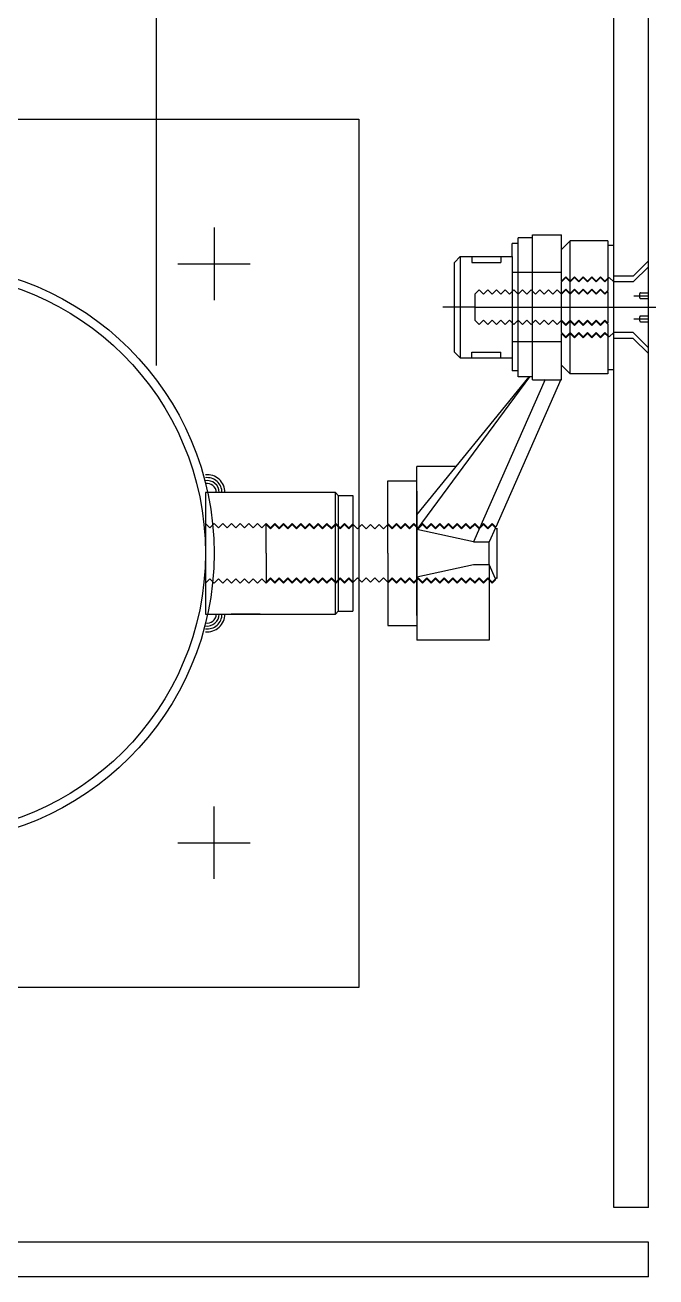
# Model space of a CAD drawing. Header units: millimetres. Extents: x -7718 to 421089, y 87466 to 341395.
# Drawn here: x 154587.3 to 154805.2, y 216858.6 to 217291.1 of the extents above; entities that cross this region are included whole.
import ezdxf

# ---------------------------------------------------------------- set-up
doc = ezdxf.new("R2010")
doc.units = ezdxf.units.MM
doc.header["$LTSCALE"] = 200
doc.header["$MEASUREMENT"] = 0
doc.linetypes.add('CENTER1', pattern=[8, 6, -1, 0, -1])
doc.linetypes.add('DASH_2', pattern=[34, 30, -1.5, 1, -1.5])
doc.layers.add('e-plan', color=9, linetype='CONTINUOUS')

msp = doc.modelspace()

# ---------------------------------------------------------------- linework, layer by layer
at = {"layer": 'e-plan'}
for p, q in [((154790.57, 216882.59), (154790.57, 218096.59)), ((154802.57, 216882.59), (154802.57, 218096.59)), ((154632.57, 217848.59), (154632.57, 217173.46)), ((154402.57, 217258.59), (154702.57, 217258.59)), ((154702.57, 217258.59), (154702.57, 216958.59)), ((154652.57, 217221.09), (154652.57, 217196.09)), ((154640.07, 217208.59), (154665.07, 217208.59)), ((154649.57, 217129.59), (154649.57, 217087.59)), ((154652.57, 216996.09), (154652.57, 217021.09)), ((154640.07, 217008.59), (154665.07, 217008.59)), ((154702.57, 216958.59), (154402.57, 216958.59)), ((154802.57, 216882.59), (154790.57, 216882.59)), ((154802.57, 216870.59), (153363.57, 216870.59)), ((154802.57, 216858.59), (154802.57, 216870.59)), ((154802.57, 216858.59), (153363.57, 216858.59))]:
    msp.add_line(p, q, dxfattribs=at)
at = {"layer": 'e-plan', "linetype": 'Continuous'}
for p, q in [((154757.57, 217215.59), (154755.57, 217215.59)), ((154762.57, 217217.59), (154757.57, 217217.59)), ((154757.57, 217169.59), (154757.57, 217217.59)), ((154762.57, 217168.57), (154762.57, 217218.57)), ((154762.57, 217218.57), (154772.57, 217218.57)), ((154772.57, 217202.62), (154772.57, 217218.57)), ((154775.57, 217202.34), (154775.57, 217216.59)), ((154788.57, 217216.59), (154775.57, 217216.59)), ((154788.57, 217216.59), (154788.57, 217203.62)), ((154788.57, 217215.09), (154790.57, 217215.09)), ((154735.57, 217209.09), (154737.57, 217211.09)), ((154737.57, 217211.09), (154755.57, 217211.09)), ((154802.57, 217176.75), (154802.57, 217210.42)), ((154735.57, 217178.09), (154735.57, 217209.09)), ((154741.57, 217209.09), (154751.57, 217209.09)), ((154797.32, 217204.34), (154802.57, 217209.59)), ((154772.57, 217189.09), (154772.57, 217202.34)), ((154775.57, 217170.59), (154775.57, 217202.34)), ((154788.57, 217203.34), (154788.57, 217199.37)), ((154797.32, 217204.34), (154790.57, 217204.34)), ((154797.32, 217202.34), (154790.57, 217202.34)), ((154788.57, 217199.09), (154788.57, 217188.09)), ((154799.57, 217196.89), (154799.57, 217198.29)), ((154772.57, 217184.84), (154772.57, 217188.8)), ((154799.57, 217188.89), (154799.57, 217190.29)), ((154772.57, 217168.57), (154772.57, 217184.55)), ((154788.57, 217187.8), (154788.57, 217183.84)), ((154797.32, 217184.84), (154790.57, 217184.84)), ((154788.57, 217183.55), (154788.57, 217172.09)), ((154797.32, 217182.84), (154790.57, 217182.84)), ((154797.32, 217182.84), (154802.57, 217177.59)), ((154737.57, 217176.09), (154735.57, 217178.09)), ((154737.57, 217176.09), (154755.57, 217176.09)), ((154741.57, 217178.09), (154751.57, 217178.09)), ((154757.57, 217171.59), (154755.57, 217171.59)), ((154788.57, 217172.09), (154788.57, 217170.59)), ((154788.57, 217172.09), (154790.57, 217172.09)), ((154761.51, 217169.59), (154722.57, 217116.85)), ((154722.57, 217121.9), (154761.39, 217169.59)), ((154766.87, 217168.59), (154742.11, 217112.52)), ((154772.34, 217168.59), (154749.83, 217117.62)), ((154762.57, 217169.59), (154757.57, 217169.59)), ((154762.57, 217168.57), (154772.57, 217168.57)), ((154788.57, 217170.59), (154775.57, 217170.59)), ((154722.57, 217108.59), (154722.57, 217138.59)), ((154736.16, 217138.59), (154722.57, 217138.59)), ((154712.57, 217118.87), (154712.57, 217133.59)), ((154694.46, 217129.59), (154649.57, 217129.59)), ((154658.81, 217129.59), (154649.57, 217129.59)), ((154694.46, 217087.59), (154694.46, 217129.59)), ((154694.46, 217129.59), (154695.46, 217128.59)), ((154695.46, 217128.59), (154700.46, 217128.59)), ((154695.46, 217128.59), (154695.46, 217088.59)), ((154700.46, 217128.59), (154700.46, 217118.75)), ((154722.57, 217130.09), (154722.57, 217108.59)), ((154722.57, 217108.59), (154722.57, 217130.09)), ((154700.46, 217118.47), (154700.46, 217098.7)), ((154712.57, 217108.59), (154712.57, 217118.59)), ((154742.11, 217112.52), (154722.57, 217116.85)), ((154749.74, 217117.42), (154747.57, 217112.52)), ((154750.25, 217117.27), (154750.26, 217099.9)), ((154742.11, 217112.52), (154747.57, 217112.52)), ((154747.57, 217104.67), (154747.57, 217112.52)), ((154712.57, 217108.59), (154712.57, 217098.59)), ((154722.57, 217108.59), (154722.57, 217078.59)), ((154722.57, 217087.09), (154722.57, 217108.59)), ((154722.57, 217087.09), (154722.57, 217108.59)), ((154742.11, 217104.65), (154722.57, 217100.34)), ((154747.57, 217104.65), (154742.11, 217104.65)), ((154747.57, 217104.67), (154747.57, 217078.59)), ((154749.74, 217099.76), (154747.57, 217104.67)), ((154700.46, 217098.42), (154700.46, 217088.59)), ((154712.57, 217098.3), (154712.57, 217083.59)), ((154649.57, 217087.59), (154694.46, 217087.59)), ((154668.46, 217087.59), (154658.51, 217087.59)), ((154695.46, 217088.59), (154694.46, 217087.59)), ((154695.46, 217088.59), (154700.46, 217088.59)), ((154747.57, 217078.59), (154722.57, 217078.59))]:
    msp.add_line(p, q, dxfattribs=at)
at = {"layer": 'e-plan', "linetype": 'CENTER1'}
for p, q in [((154755.57, 217211.09), (154755.57, 217215.59)), ((154775.57, 217216.59), (154772.57, 217213.59)), ((154737.57, 217211.09), (154737.57, 217176.09)), ((154741.57, 217211.09), (154741.57, 217209.09)), ((154751.57, 217211.09), (154751.57, 217209.09)), ((154755.57, 217211.09), (154755.57, 217173.44)), ((154802.57, 217207.59), (154797.32, 217202.34)), ((154772.57, 217202.62), (154774.07, 217204.12)), ((154772.57, 217202.34), (154774.07, 217203.84)), ((154774.07, 217204.12), (154775.57, 217202.62)), ((154774.07, 217203.84), (154775.57, 217202.34)), ((154775.57, 217202.62), (154777.07, 217204.12)), ((154775.57, 217202.34), (154777.07, 217203.84)), ((154777.07, 217204.12), (154778.57, 217202.62)), ((154777.07, 217203.84), (154778.57, 217202.34)), ((154778.57, 217202.62), (154780.07, 217204.12)), ((154778.57, 217202.34), (154780.07, 217203.84)), ((154780.07, 217204.12), (154781.57, 217202.62)), ((154780.07, 217203.84), (154781.57, 217202.34)), ((154781.57, 217202.62), (154783.07, 217204.12)), ((154781.57, 217202.34), (154783.07, 217203.84)), ((154783.07, 217204.12), (154784.57, 217202.62)), ((154783.07, 217203.84), (154784.57, 217202.34)), ((154784.57, 217202.62), (154786.07, 217204.12)), ((154784.57, 217202.34), (154786.07, 217203.84)), ((154786.07, 217204.12), (154787.57, 217202.62)), ((154786.07, 217203.84), (154787.57, 217202.34)), ((154787.57, 217202.34), (154789.07, 217203.84)), ((154787.57, 217202.62), (154788.57, 217203.62)), ((154789.07, 217203.84), (154790.57, 217202.34)), ((154742.57, 217198.09), (154744.07, 217199.59)), ((154742.57, 217198.09), (154742.57, 217189.09)), ((154744.07, 217199.59), (154745.57, 217198.09)), ((154745.57, 217198.09), (154747.07, 217199.59)), ((154747.07, 217199.59), (154748.57, 217198.09)), ((154748.57, 217198.09), (154750.07, 217199.59)), ((154750.07, 217199.59), (154751.57, 217198.09)), ((154751.57, 217198.09), (154753.07, 217199.59)), ((154753.07, 217199.59), (154754.57, 217198.09)), ((154754.57, 217198.09), (154756.07, 217199.59)), ((154756.07, 217199.59), (154757.57, 217198.09)), ((154757.57, 217198.09), (154759.07, 217199.59)), ((154759.07, 217199.59), (154760.57, 217198.09)), ((154760.57, 217198.09), (154762.07, 217199.59)), ((154762.07, 217199.59), (154763.57, 217198.09)), ((154763.57, 217198.09), (154765.07, 217199.59)), ((154765.07, 217199.59), (154766.57, 217198.09)), ((154766.57, 217198.09), (154768.07, 217199.59)), ((154768.07, 217199.59), (154769.57, 217198.09)), ((154769.57, 217198.09), (154771.07, 217199.59)), ((154771.07, 217199.59), (154772.57, 217198.09)), ((154772.57, 217198.37), (154774.07, 217199.87)), ((154772.57, 217198.09), (154774.07, 217199.59)), ((154772.57, 217198.09), (154774.07, 217199.59)), ((154774.07, 217199.87), (154775.57, 217198.37)), ((154774.07, 217199.59), (154775.57, 217198.09)), ((154774.07, 217199.59), (154775.57, 217198.09)), ((154775.57, 217198.37), (154777.07, 217199.87)), ((154775.57, 217198.09), (154777.07, 217199.59)), ((154775.57, 217198.09), (154777.07, 217199.59)), ((154777.07, 217199.87), (154778.57, 217198.37)), ((154777.07, 217199.59), (154778.57, 217198.09)), ((154777.07, 217199.59), (154778.57, 217198.09)), ((154778.57, 217198.37), (154780.07, 217199.87)), ((154778.57, 217198.09), (154780.07, 217199.59)), ((154778.57, 217198.09), (154780.07, 217199.59)), ((154780.07, 217199.87), (154781.57, 217198.37)), ((154780.07, 217199.59), (154781.57, 217198.09)), ((154780.07, 217199.59), (154781.57, 217198.09)), ((154781.57, 217198.37), (154783.07, 217199.87)), ((154781.57, 217198.09), (154783.07, 217199.59)), ((154781.57, 217198.09), (154783.07, 217199.59)), ((154783.07, 217199.87), (154784.57, 217198.37)), ((154783.07, 217199.59), (154784.57, 217198.09)), ((154783.07, 217199.59), (154784.57, 217198.09)), ((154784.57, 217198.37), (154786.07, 217199.87)), ((154784.57, 217198.09), (154786.07, 217199.59)), ((154784.57, 217198.09), (154786.07, 217199.59)), ((154786.07, 217199.87), (154787.57, 217198.37)), ((154786.07, 217199.59), (154787.57, 217198.09)), ((154786.07, 217199.59), (154787.57, 217198.09)), ((154787.57, 217198.37), (154788.57, 217199.37)), ((154787.57, 217198.09), (154788.57, 217199.09)), ((154787.57, 217198.09), (154788.57, 217199.09)), ((154797.57, 217197.59), (154802.57, 217197.59)), ((154799.87, 217198.59), (154802.57, 217198.59)), ((154742.57, 217193.59), (154731.56, 217193.59)), ((154742.57, 217193.59), (154805.17, 217193.59)), ((154799.87, 217196.59), (154802.57, 217196.59)), ((154742.57, 217189.09), (154744.07, 217187.59)), ((154744.07, 217187.59), (154745.57, 217189.09)), ((154745.57, 217189.09), (154747.07, 217187.59)), ((154747.07, 217187.59), (154748.57, 217189.09)), ((154748.57, 217189.09), (154750.07, 217187.59)), ((154750.07, 217187.59), (154751.57, 217189.09)), ((154751.57, 217189.09), (154753.07, 217187.59)), ((154753.07, 217187.59), (154754.57, 217189.09)), ((154754.57, 217189.09), (154756.07, 217187.59)), ((154756.07, 217187.59), (154757.57, 217189.09)), ((154757.57, 217189.09), (154759.07, 217187.59)), ((154759.07, 217187.59), (154760.57, 217189.09)), ((154760.57, 217189.09), (154762.07, 217187.59)), ((154762.07, 217187.59), (154763.57, 217189.09)), ((154763.57, 217189.09), (154765.07, 217187.59)), ((154765.07, 217187.59), (154766.57, 217189.09)), ((154766.57, 217189.09), (154768.07, 217187.59)), ((154768.07, 217187.59), (154769.57, 217189.09)), ((154769.57, 217189.09), (154771.07, 217187.59)), ((154771.07, 217187.59), (154772.57, 217189.09)), ((154772.57, 217189.09), (154774.07, 217187.59)), ((154772.57, 217189.09), (154774.07, 217187.59)), ((154772.57, 217189.09), (154774.07, 217187.59)), ((154772.57, 217188.8), (154774.07, 217187.3)), ((154774.07, 217187.59), (154775.57, 217189.09)), ((154774.07, 217187.59), (154775.57, 217189.09)), ((154774.07, 217187.59), (154775.57, 217189.09)), ((154774.07, 217187.3), (154775.57, 217188.8)), ((154775.57, 217189.09), (154777.07, 217187.59)), ((154775.57, 217189.09), (154777.07, 217187.59)), ((154775.57, 217189.09), (154777.07, 217187.59)), ((154775.57, 217188.8), (154777.07, 217187.3)), ((154777.07, 217187.59), (154778.57, 217189.09)), ((154777.07, 217187.59), (154778.57, 217189.09)), ((154777.07, 217187.59), (154778.57, 217189.09)), ((154777.07, 217187.3), (154778.57, 217188.8)), ((154778.57, 217189.09), (154780.07, 217187.59)), ((154778.57, 217189.09), (154780.07, 217187.59)), ((154778.57, 217189.09), (154780.07, 217187.59)), ((154778.57, 217188.8), (154780.07, 217187.3)), ((154780.07, 217187.59), (154781.57, 217189.09)), ((154780.07, 217187.59), (154781.57, 217189.09)), ((154780.07, 217187.59), (154781.57, 217189.09)), ((154780.07, 217187.3), (154781.57, 217188.8)), ((154781.57, 217189.09), (154783.07, 217187.59)), ((154781.57, 217189.09), (154783.07, 217187.59)), ((154781.57, 217189.09), (154783.07, 217187.59)), ((154781.57, 217188.8), (154783.07, 217187.3)), ((154783.07, 217187.59), (154784.57, 217189.09)), ((154783.07, 217187.59), (154784.57, 217189.09)), ((154783.07, 217187.59), (154784.57, 217189.09)), ((154783.07, 217187.3), (154784.57, 217188.8)), ((154784.57, 217189.09), (154786.07, 217187.59)), ((154784.57, 217189.09), (154786.07, 217187.59)), ((154784.57, 217189.09), (154786.07, 217187.59)), ((154784.57, 217188.8), (154786.07, 217187.3)), ((154786.07, 217187.59), (154787.57, 217189.09)), ((154786.07, 217187.59), (154787.57, 217189.09)), ((154786.07, 217187.59), (154787.57, 217189.09)), ((154786.07, 217187.3), (154787.57, 217188.8)), ((154787.57, 217189.09), (154788.57, 217188.09)), ((154787.57, 217189.09), (154788.57, 217188.09)), ((154787.57, 217189.09), (154788.57, 217188.09)), ((154787.57, 217188.8), (154788.57, 217187.8)), ((154797.57, 217189.59), (154802.57, 217189.59)), ((154799.87, 217190.59), (154802.57, 217190.59)), ((154799.87, 217188.59), (154802.57, 217188.59)), ((154772.57, 217184.84), (154774.07, 217183.34)), ((154772.57, 217184.84), (154774.07, 217183.34)), ((154772.57, 217184.55), (154774.07, 217183.05)), ((154774.07, 217183.34), (154775.57, 217184.84)), ((154774.07, 217183.34), (154775.57, 217184.84)), ((154774.07, 217183.05), (154775.57, 217184.55)), ((154775.57, 217184.84), (154777.07, 217183.34)), ((154775.57, 217184.84), (154777.07, 217183.34)), ((154775.57, 217184.55), (154777.07, 217183.05)), ((154777.07, 217183.34), (154778.57, 217184.84)), ((154777.07, 217183.34), (154778.57, 217184.84)), ((154777.07, 217183.05), (154778.57, 217184.55)), ((154778.57, 217184.84), (154780.07, 217183.34)), ((154778.57, 217184.84), (154780.07, 217183.34)), ((154778.57, 217184.55), (154780.07, 217183.05)), ((154780.07, 217183.34), (154781.57, 217184.84)), ((154780.07, 217183.34), (154781.57, 217184.84)), ((154780.07, 217183.05), (154781.57, 217184.55)), ((154781.57, 217184.84), (154783.07, 217183.34)), ((154781.57, 217184.84), (154783.07, 217183.34)), ((154781.57, 217184.55), (154783.07, 217183.05)), ((154783.07, 217183.34), (154784.57, 217184.84)), ((154783.07, 217183.34), (154784.57, 217184.84)), ((154783.07, 217183.05), (154784.57, 217184.55)), ((154784.57, 217184.84), (154786.07, 217183.34)), ((154784.57, 217184.84), (154786.07, 217183.34)), ((154784.57, 217184.55), (154786.07, 217183.05)), ((154786.07, 217183.34), (154787.57, 217184.84)), ((154786.07, 217183.34), (154787.57, 217184.84)), ((154786.07, 217183.05), (154787.57, 217184.55)), ((154787.57, 217184.84), (154789.07, 217183.34)), ((154787.57, 217184.84), (154789.07, 217183.34)), ((154787.57, 217184.55), (154788.57, 217183.55)), ((154789.07, 217183.34), (154790.57, 217184.84)), ((154802.57, 217179.59), (154797.32, 217184.84)), ((154741.57, 217176.09), (154741.57, 217178.09)), ((154751.57, 217176.09), (154751.57, 217178.09)), ((154755.57, 217173.44), (154755.57, 217171.59)), ((154775.57, 217170.59), (154772.57, 217173.59)), ((154651.07, 217117.37), (154649.57, 217118.87)), ((154652.57, 217118.87), (154651.07, 217117.37)), ((154654.07, 217117.37), (154652.57, 217118.87)), ((154655.57, 217118.87), (154654.07, 217117.37)), ((154657.07, 217117.37), (154655.57, 217118.87)), ((154658.57, 217118.87), (154657.07, 217117.37)), ((154660.07, 217117.37), (154658.57, 217118.87)), ((154661.57, 217118.87), (154660.07, 217117.37)), ((154663.07, 217117.37), (154661.57, 217118.87)), ((154664.57, 217118.87), (154663.07, 217117.37)), ((154666.07, 217117.37), (154664.57, 217118.87)), ((154667.57, 217118.87), (154666.07, 217117.37)), ((154669.07, 217117.37), (154667.57, 217118.87)), ((154670.57, 217118.87), (154669.07, 217117.37)), ((154670.57, 217118.87), (154672.07, 217117.37)), ((154670.57, 217118.59), (154672.07, 217117.09)), ((154670.57, 217118.59), (154672.07, 217117.09)), ((154670.57, 217108.59), (154670.57, 217118.59)), ((154672.07, 217117.37), (154673.57, 217118.87)), ((154672.07, 217117.09), (154673.57, 217118.59)), ((154672.07, 217117.09), (154673.57, 217118.59)), ((154673.57, 217118.87), (154675.07, 217117.37)), ((154673.57, 217118.59), (154675.07, 217117.09)), ((154673.57, 217118.59), (154675.07, 217117.09)), ((154675.07, 217117.37), (154676.57, 217118.87)), ((154675.07, 217117.09), (154676.57, 217118.59)), ((154675.07, 217117.09), (154676.57, 217118.59)), ((154676.57, 217118.87), (154678.07, 217117.37)), ((154676.57, 217118.59), (154678.07, 217117.09)), ((154676.57, 217118.59), (154678.07, 217117.09)), ((154678.07, 217117.37), (154679.57, 217118.87)), ((154678.07, 217117.09), (154679.57, 217118.59)), ((154678.07, 217117.09), (154679.57, 217118.59)), ((154679.57, 217118.87), (154681.07, 217117.37)), ((154679.57, 217118.59), (154681.07, 217117.09)), ((154679.57, 217118.59), (154681.07, 217117.09)), ((154681.07, 217117.37), (154682.57, 217118.87)), ((154681.07, 217117.09), (154682.57, 217118.59)), ((154681.07, 217117.09), (154682.57, 217118.59)), ((154682.57, 217118.87), (154684.07, 217117.37)), ((154682.57, 217118.59), (154684.07, 217117.09)), ((154682.57, 217118.59), (154684.07, 217117.09)), ((154684.07, 217117.37), (154685.57, 217118.87)), ((154684.07, 217117.09), (154685.57, 217118.59)), ((154684.07, 217117.09), (154685.57, 217118.59)), ((154685.57, 217118.87), (154687.07, 217117.37)), ((154685.57, 217118.59), (154687.07, 217117.09)), ((154685.57, 217118.59), (154687.07, 217117.09)), ((154687.07, 217117.37), (154688.57, 217118.87)), ((154687.07, 217117.09), (154688.57, 217118.59)), ((154687.07, 217117.09), (154688.57, 217118.59)), ((154688.57, 217118.87), (154690.07, 217117.37)), ((154688.57, 217118.59), (154690.07, 217117.09)), ((154688.57, 217118.59), (154690.07, 217117.09)), ((154690.07, 217117.37), (154691.57, 217118.87)), ((154690.07, 217117.09), (154691.57, 217118.59)), ((154690.07, 217117.09), (154691.57, 217118.59)), ((154691.57, 217118.87), (154693.07, 217117.37)), ((154691.57, 217118.59), (154693.07, 217117.09)), ((154691.57, 217118.59), (154693.07, 217117.09)), ((154693.07, 217117.37), (154694.57, 217118.87)), ((154693.07, 217117.09), (154694.57, 217118.59)), ((154693.07, 217117.09), (154694.57, 217118.59)), ((154694.57, 217118.87), (154696.07, 217117.37)), ((154694.57, 217118.59), (154696.07, 217117.09)), ((154694.57, 217118.59), (154696.07, 217117.09)), ((154696.07, 217117.37), (154697.57, 217118.87)), ((154696.07, 217117.09), (154697.57, 217118.59)), ((154696.07, 217117.09), (154697.57, 217118.59)), ((154697.57, 217118.87), (154699.07, 217117.37)), ((154697.57, 217118.59), (154699.07, 217117.09)), ((154697.57, 217118.59), (154699.07, 217117.09)), ((154699.07, 217117.37), (154700.46, 217118.75)), ((154699.07, 217117.09), (154700.57, 217118.59)), ((154699.07, 217117.09), (154700.57, 217118.59)), ((154699.07, 217117.09), (154700.57, 217118.59)), ((154699.07, 217117.09), (154700.57, 217118.59)), ((154700.57, 217118.59), (154702.07, 217117.09)), ((154700.57, 217118.59), (154702.07, 217117.09)), ((154700.57, 217118.59), (154702.07, 217117.09)), ((154700.57, 217118.59), (154702.07, 217117.09)), ((154702.07, 217117.09), (154703.57, 217118.59)), ((154702.07, 217117.09), (154703.57, 217118.59)), ((154702.07, 217117.09), (154703.57, 217118.59)), ((154702.07, 217117.09), (154703.57, 217118.59)), ((154703.57, 217118.59), (154705.07, 217117.09)), ((154703.57, 217118.59), (154705.07, 217117.09)), ((154703.57, 217118.59), (154705.07, 217117.09)), ((154703.57, 217118.59), (154705.07, 217117.09)), ((154705.07, 217117.09), (154706.57, 217118.59)), ((154705.07, 217117.09), (154706.57, 217118.59)), ((154705.07, 217117.09), (154706.57, 217118.59)), ((154705.07, 217117.09), (154706.57, 217118.59)), ((154706.57, 217118.59), (154708.07, 217117.09)), ((154706.57, 217118.59), (154708.07, 217117.09)), ((154706.57, 217118.59), (154708.07, 217117.09)), ((154706.57, 217118.59), (154708.07, 217117.09)), ((154708.07, 217117.09), (154709.57, 217118.59)), ((154708.07, 217117.09), (154709.57, 217118.59)), ((154708.07, 217117.09), (154709.57, 217118.59)), ((154708.07, 217117.09), (154709.57, 217118.59)), ((154709.57, 217118.59), (154711.07, 217117.09)), ((154709.57, 217118.59), (154711.07, 217117.09)), ((154709.57, 217118.59), (154711.07, 217117.09)), ((154709.57, 217118.59), (154711.07, 217117.09)), ((154709.57, 217118.59), (154711.07, 217117.09)), ((154709.57, 217118.59), (154711.07, 217117.09)), ((154711.07, 217117.09), (154712.57, 217118.59)), ((154711.07, 217117.09), (154712.57, 217118.59)), ((154711.07, 217117.09), (154712.57, 217118.59)), ((154711.07, 217117.09), (154712.57, 217118.59)), ((154711.07, 217117.09), (154712.57, 217118.59)), ((154711.07, 217117.09), (154712.57, 217118.59)), ((154712.57, 217118.87), (154714.07, 217117.37)), ((154712.57, 217118.87), (154714.07, 217117.37)), ((154712.57, 217118.87), (154714.07, 217117.37)), ((154712.57, 217118.59), (154714.07, 217117.09)), ((154712.57, 217118.59), (154714.07, 217117.09)), ((154712.57, 217118.59), (154714.07, 217117.09)), ((154712.57, 217118.59), (154714.07, 217117.09)), ((154712.57, 217118.59), (154714.07, 217117.09)), ((154712.57, 217118.59), (154714.07, 217117.09)), ((154712.57, 217118.59), (154714.07, 217117.09)), ((154712.57, 217118.59), (154714.07, 217117.09)), ((154712.57, 217118.59), (154714.07, 217117.09)), ((154714.07, 217117.37), (154715.57, 217118.87)), ((154714.07, 217117.09), (154715.57, 217118.59)), ((154714.07, 217117.09), (154715.07, 217118.09)), ((154714.07, 217117.09), (154715.07, 217118.09)), ((154714.07, 217117.09), (154715.07, 217118.09)), ((154714.07, 217117.09), (154715.07, 217118.09)), ((154715.57, 217118.87), (154717.07, 217117.37)), ((154715.57, 217118.59), (154717.07, 217117.09)), ((154717.07, 217117.37), (154718.57, 217118.87)), ((154717.07, 217117.09), (154718.57, 217118.59)), ((154718.57, 217118.87), (154720.07, 217117.37)), ((154718.57, 217118.59), (154720.07, 217117.09)), ((154720.07, 217117.37), (154721.57, 217118.87)), ((154720.07, 217117.09), (154721.57, 217118.59)), ((154721.57, 217118.87), (154723.07, 217117.37)), ((154721.57, 217118.59), (154723.07, 217117.09)), ((154723.07, 217117.37), (154724.57, 217118.87)), ((154723.07, 217117.09), (154724.57, 217118.59)), ((154724.57, 217118.87), (154726.07, 217117.37)), ((154724.57, 217118.59), (154726.07, 217117.09)), ((154726.07, 217117.37), (154727.57, 217118.87)), ((154726.07, 217117.09), (154727.57, 217118.59)), ((154726.07, 217117.37), (154727.07, 217118.37)), ((154727.57, 217118.87), (154729.07, 217117.37)), ((154727.57, 217118.59), (154729.07, 217117.09)), ((154729.07, 217117.37), (154730.57, 217118.87)), ((154729.07, 217117.09), (154730.57, 217118.59)), ((154730.57, 217118.87), (154732.07, 217117.37)), ((154730.57, 217118.59), (154732.07, 217117.09)), ((154732.07, 217117.37), (154733.57, 217118.87)), ((154732.07, 217117.09), (154733.57, 217118.59)), ((154733.57, 217118.87), (154735.07, 217117.37)), ((154733.57, 217118.59), (154735.07, 217117.09)), ((154735.07, 217117.37), (154736.57, 217118.87)), ((154735.07, 217117.09), (154736.57, 217118.59)), ((154736.57, 217118.87), (154738.07, 217117.37)), ((154736.57, 217118.59), (154738.07, 217117.09)), ((154738.07, 217117.37), (154739.57, 217118.87)), ((154738.07, 217117.09), (154739.57, 217118.59)), ((154738.07, 217117.09), (154739.57, 217118.59)), ((154739.57, 217118.87), (154741.07, 217117.37)), ((154739.57, 217118.59), (154741.07, 217117.09)), ((154739.57, 217118.59), (154741.07, 217117.09)), ((154741.07, 217117.37), (154742.57, 217118.87)), ((154741.07, 217117.09), (154742.57, 217118.59)), ((154741.07, 217117.09), (154742.57, 217118.59)), ((154742.57, 217118.87), (154744.07, 217117.37)), ((154742.57, 217118.59), (154744.07, 217117.09)), ((154742.57, 217118.59), (154744.07, 217117.09)), ((154744.07, 217117.37), (154745.57, 217118.87)), ((154744.07, 217117.09), (154745.57, 217118.59)), ((154744.07, 217117.09), (154745.57, 217118.59)), ((154745.57, 217118.87), (154747.07, 217117.37)), ((154745.57, 217118.59), (154747.07, 217117.09)), ((154745.57, 217118.59), (154747.07, 217117.09)), ((154747.07, 217117.37), (154748.57, 217118.87)), ((154747.07, 217117.09), (154748.57, 217118.59)), ((154747.07, 217117.09), (154748.57, 217118.59)), ((154748.57, 217118.87), (154749.83, 217117.61)), ((154748.57, 217118.59), (154750.07, 217117.09)), ((154748.57, 217118.59), (154750.07, 217117.09)), ((154750.07, 217117.09), (154750.26, 217117.27)), ((154750.07, 217117.09), (154750.26, 217117.27)), ((154670.57, 217108.59), (154670.57, 217098.59)), ((154651.07, 217099.8), (154649.57, 217098.3)), ((154652.57, 217098.3), (154651.07, 217099.8)), ((154654.07, 217099.8), (154652.57, 217098.3)), ((154655.57, 217098.3), (154654.07, 217099.8)), ((154657.07, 217099.8), (154655.57, 217098.3)), ((154658.57, 217098.3), (154657.07, 217099.8)), ((154660.07, 217099.8), (154658.57, 217098.3)), ((154661.57, 217098.3), (154660.07, 217099.8)), ((154663.07, 217099.8), (154661.57, 217098.3)), ((154664.57, 217098.3), (154663.07, 217099.8)), ((154666.07, 217099.8), (154664.57, 217098.3)), ((154667.57, 217098.3), (154666.07, 217099.8)), ((154669.07, 217099.8), (154667.57, 217098.3)), ((154670.57, 217098.3), (154669.07, 217099.8)), ((154670.57, 217098.59), (154672.07, 217100.09)), ((154670.57, 217098.3), (154672.07, 217099.8)), ((154672.07, 217100.09), (154673.57, 217098.59)), ((154672.07, 217099.8), (154673.57, 217098.3)), ((154673.57, 217098.59), (154675.07, 217100.09)), ((154673.57, 217098.3), (154675.07, 217099.8)), ((154675.07, 217100.09), (154676.57, 217098.59)), ((154675.07, 217099.8), (154676.57, 217098.3)), ((154676.57, 217098.59), (154678.07, 217100.09)), ((154676.57, 217098.3), (154678.07, 217099.8)), ((154678.07, 217100.09), (154679.57, 217098.59)), ((154678.07, 217099.8), (154679.57, 217098.3)), ((154679.57, 217098.59), (154681.07, 217100.09)), ((154679.57, 217098.3), (154681.07, 217099.8)), ((154681.07, 217100.09), (154682.57, 217098.59)), ((154681.07, 217099.8), (154682.57, 217098.3)), ((154682.57, 217098.59), (154684.07, 217100.09)), ((154682.57, 217098.3), (154684.07, 217099.8)), ((154684.07, 217100.09), (154685.57, 217098.59)), ((154684.07, 217099.8), (154685.57, 217098.3)), ((154685.57, 217098.59), (154687.07, 217100.09)), ((154685.57, 217098.3), (154687.07, 217099.8)), ((154687.07, 217100.09), (154688.57, 217098.59)), ((154687.07, 217099.8), (154688.57, 217098.3)), ((154688.57, 217098.59), (154690.07, 217100.09)), ((154688.57, 217098.3), (154690.07, 217099.8)), ((154690.07, 217100.09), (154691.57, 217098.59)), ((154690.07, 217099.8), (154691.57, 217098.3)), ((154691.57, 217098.59), (154693.07, 217100.09)), ((154691.57, 217098.3), (154693.07, 217099.8)), ((154693.07, 217100.09), (154694.57, 217098.59)), ((154693.07, 217099.8), (154694.57, 217098.3)), ((154694.57, 217098.59), (154696.07, 217100.09)), ((154694.57, 217098.3), (154696.07, 217099.8)), ((154696.07, 217100.09), (154697.57, 217098.59)), ((154696.07, 217099.8), (154697.57, 217098.3)), ((154697.57, 217098.59), (154699.07, 217100.09)), ((154697.57, 217098.3), (154699.07, 217099.8)), ((154699.07, 217100.09), (154700.57, 217098.59)), ((154699.07, 217100.09), (154700.57, 217098.59)), ((154699.07, 217099.8), (154700.46, 217098.42)), ((154700.57, 217098.59), (154702.07, 217100.09)), ((154700.57, 217098.59), (154702.07, 217100.09)), ((154702.07, 217100.09), (154703.57, 217098.59)), ((154702.07, 217100.09), (154703.57, 217098.59)), ((154703.57, 217098.59), (154705.07, 217100.09)), ((154703.57, 217098.59), (154705.07, 217100.09)), ((154705.07, 217100.09), (154706.57, 217098.59)), ((154705.07, 217100.09), (154706.57, 217098.59)), ((154706.57, 217098.59), (154708.07, 217100.09)), ((154706.57, 217098.59), (154708.07, 217100.09)), ((154708.07, 217100.09), (154709.57, 217098.59)), ((154708.07, 217100.09), (154709.57, 217098.59)), ((154709.57, 217098.59), (154711.07, 217100.09)), ((154709.57, 217098.59), (154711.07, 217100.09)), ((154709.57, 217098.59), (154711.07, 217100.09)), ((154711.07, 217100.09), (154712.57, 217098.59)), ((154711.07, 217100.09), (154712.57, 217098.59)), ((154711.07, 217100.09), (154712.57, 217098.59)), ((154712.57, 217098.59), (154714.07, 217100.09)), ((154712.57, 217098.59), (154714.07, 217100.09)), ((154712.57, 217098.59), (154714.07, 217100.09)), ((154712.57, 217098.3), (154714.07, 217099.8)), ((154714.07, 217100.09), (154715.07, 217099.09)), ((154714.07, 217100.09), (154715.07, 217099.09)), ((154714.07, 217100.09), (154715.57, 217098.59)), ((154714.07, 217099.8), (154715.57, 217098.3)), ((154715.57, 217098.59), (154717.07, 217100.09)), ((154715.57, 217098.3), (154717.07, 217099.8)), ((154717.07, 217100.09), (154718.57, 217098.59)), ((154717.07, 217099.8), (154718.57, 217098.3)), ((154718.57, 217098.59), (154720.07, 217100.09)), ((154718.57, 217098.3), (154720.07, 217099.8)), ((154720.07, 217100.09), (154721.57, 217098.59)), ((154720.07, 217099.8), (154721.57, 217098.3)), ((154721.57, 217098.59), (154723.07, 217100.09)), ((154721.57, 217098.3), (154723.07, 217099.8)), ((154723.07, 217100.09), (154724.57, 217098.59)), ((154723.07, 217099.8), (154724.57, 217098.3)), ((154724.57, 217098.59), (154726.07, 217100.09)), ((154724.57, 217098.3), (154726.07, 217099.8)), ((154726.07, 217100.09), (154727.57, 217098.59)), ((154726.07, 217099.8), (154727.07, 217098.8)), ((154726.07, 217099.8), (154727.57, 217098.3)), ((154727.57, 217098.59), (154729.07, 217100.09)), ((154727.57, 217098.3), (154729.07, 217099.8)), ((154729.07, 217100.09), (154730.57, 217098.59)), ((154729.07, 217099.8), (154730.57, 217098.3)), ((154730.57, 217098.59), (154732.07, 217100.09)), ((154730.57, 217098.3), (154732.07, 217099.8)), ((154732.07, 217100.09), (154733.57, 217098.59)), ((154732.07, 217099.8), (154733.57, 217098.3)), ((154733.57, 217098.59), (154735.07, 217100.09)), ((154733.57, 217098.3), (154735.07, 217099.8)), ((154735.07, 217100.09), (154736.57, 217098.59)), ((154735.07, 217099.8), (154736.57, 217098.3)), ((154736.57, 217098.59), (154738.07, 217100.09)), ((154736.57, 217098.3), (154738.07, 217099.8)), ((154738.07, 217100.09), (154739.57, 217098.59)), ((154738.07, 217100.09), (154739.57, 217098.59)), ((154738.07, 217099.8), (154739.57, 217098.3)), ((154739.57, 217098.59), (154741.07, 217100.09)), ((154739.57, 217098.59), (154741.07, 217100.09)), ((154739.57, 217098.3), (154741.07, 217099.8)), ((154741.07, 217100.09), (154742.57, 217098.59)), ((154741.07, 217100.09), (154742.57, 217098.59)), ((154741.07, 217099.8), (154742.57, 217098.3)), ((154742.57, 217098.59), (154744.07, 217100.09)), ((154742.57, 217098.59), (154744.07, 217100.09)), ((154742.57, 217098.3), (154744.07, 217099.8)), ((154744.07, 217100.09), (154745.57, 217098.59)), ((154744.07, 217100.09), (154745.57, 217098.59)), ((154744.07, 217099.8), (154745.57, 217098.3)), ((154745.57, 217098.59), (154747.07, 217100.09)), ((154745.57, 217098.59), (154747.07, 217100.09)), ((154745.57, 217098.3), (154747.07, 217099.8)), ((154747.07, 217100.09), (154748.57, 217098.59)), ((154747.07, 217100.09), (154748.57, 217098.59)), ((154747.07, 217099.8), (154748.57, 217098.3)), ((154748.57, 217098.59), (154750.07, 217100.09)), ((154748.57, 217098.59), (154750.07, 217100.09)), ((154748.57, 217098.3), (154749.83, 217099.56)), ((154750.07, 217100.09), (154750.26, 217099.9)), ((154750.07, 217100.09), (154750.26, 217099.9))]:
    msp.add_line(p, q, dxfattribs=at)
at = {"layer": 'e-plan', "linetype": 'DASH_2'}
for p, q in [((154772.57, 217205.59), (154755.57, 217205.59)), ((154772.57, 217181.59), (154755.57, 217181.59)), ((154712.57, 217133.59), (154722.57, 217133.59)), ((154712.57, 217083.59), (154722.57, 217083.59))]:
    msp.add_line(p, q, dxfattribs=at)
at = {"layer": 'e-plan'}
for radius in [100, 97]:
    msp.add_circle((154552.57, 217108.59), radius, dxfattribs=at)
at = {"layer": 'e-plan', "linetype": 'CENTER1'}
for centre, start, end in [((154799.87, 217198.29), 90, 180), ((154799.87, 217196.89), 180, 270), ((154799.87, 217190.29), 90, 180), ((154799.87, 217188.89), 180, 270)]:
    msp.add_arc(centre, 0.3, start, end, dxfattribs=at)
at = {"layer": 'e-plan', "linetype": 'Continuous'}
for centre, radius, start, end in [((154650.21, 217129.61), 6.11, 359.8114, 96.0131), ((154650.21, 217129.61), 5.11, 359.8114, 97.1953), ((154650.21, 217129.61), 4.11, 359.8114, 98.9587), ((154650.21, 217129.61), 3.11, 359.8114, 101.8754), ((154650.21, 217087.57), 6.11, 263.9869, 0.1886), ((154650.21, 217087.57), 5.11, 262.8047, 0.1886), ((154650.21, 217087.57), 4.11, 261.0413, 0.1886), ((154650.21, 217087.57), 3.11, 258.1246, 0.1886)]:
    msp.add_arc(centre, radius, start, end, dxfattribs=at)

doc.saveas('drawing.dxf')
